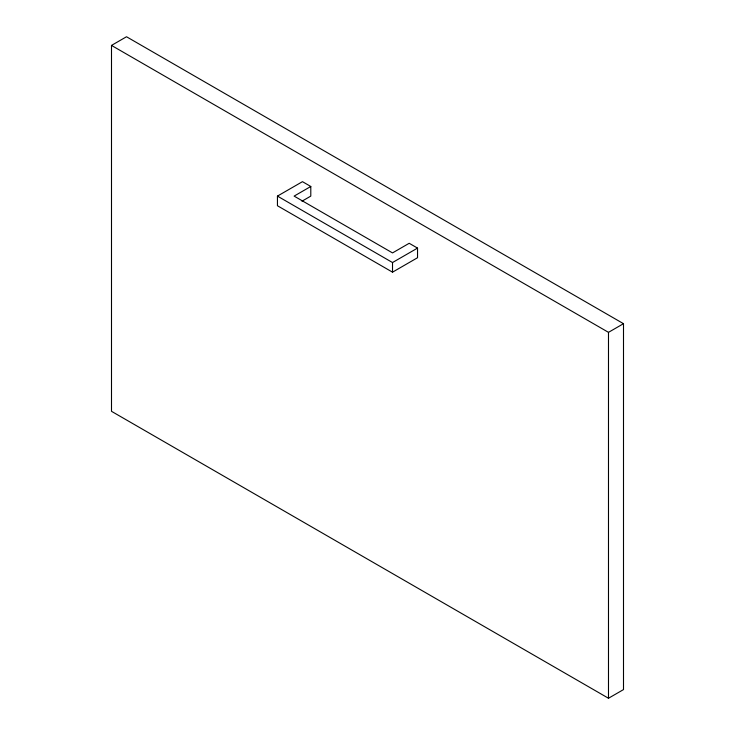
<?xml version="1.0" encoding="UTF-8"?>
<svg xmlns="http://www.w3.org/2000/svg" width="735" height="735" viewBox="0 0 735 735"><rect width="100%" height="100%" fill="white"/><g stroke="black" fill="none" stroke-linecap="round" stroke-linejoin="round"><path stroke-width="1.1" d="M111.499 45.414L126.512 36.75L623.5 323.685L623.5 689.586L608.488 698.25L111.499 411.315L111.499 45.414L608.488 332.349L623.5 323.685M310.795 186.479L294.119 196.107L392.518 252.913L409.193 243.285L417.535 248.099L417.535 257.728L392.518 272.171L277.444 205.736L277.444 196.107L302.462 181.664L310.795 186.479L310.795 196.107L301.966 201.206M277.444 196.107L392.518 262.542L417.535 248.099M608.488 332.349L608.488 698.25M392.518 262.542L392.518 272.171"/></g></svg>
